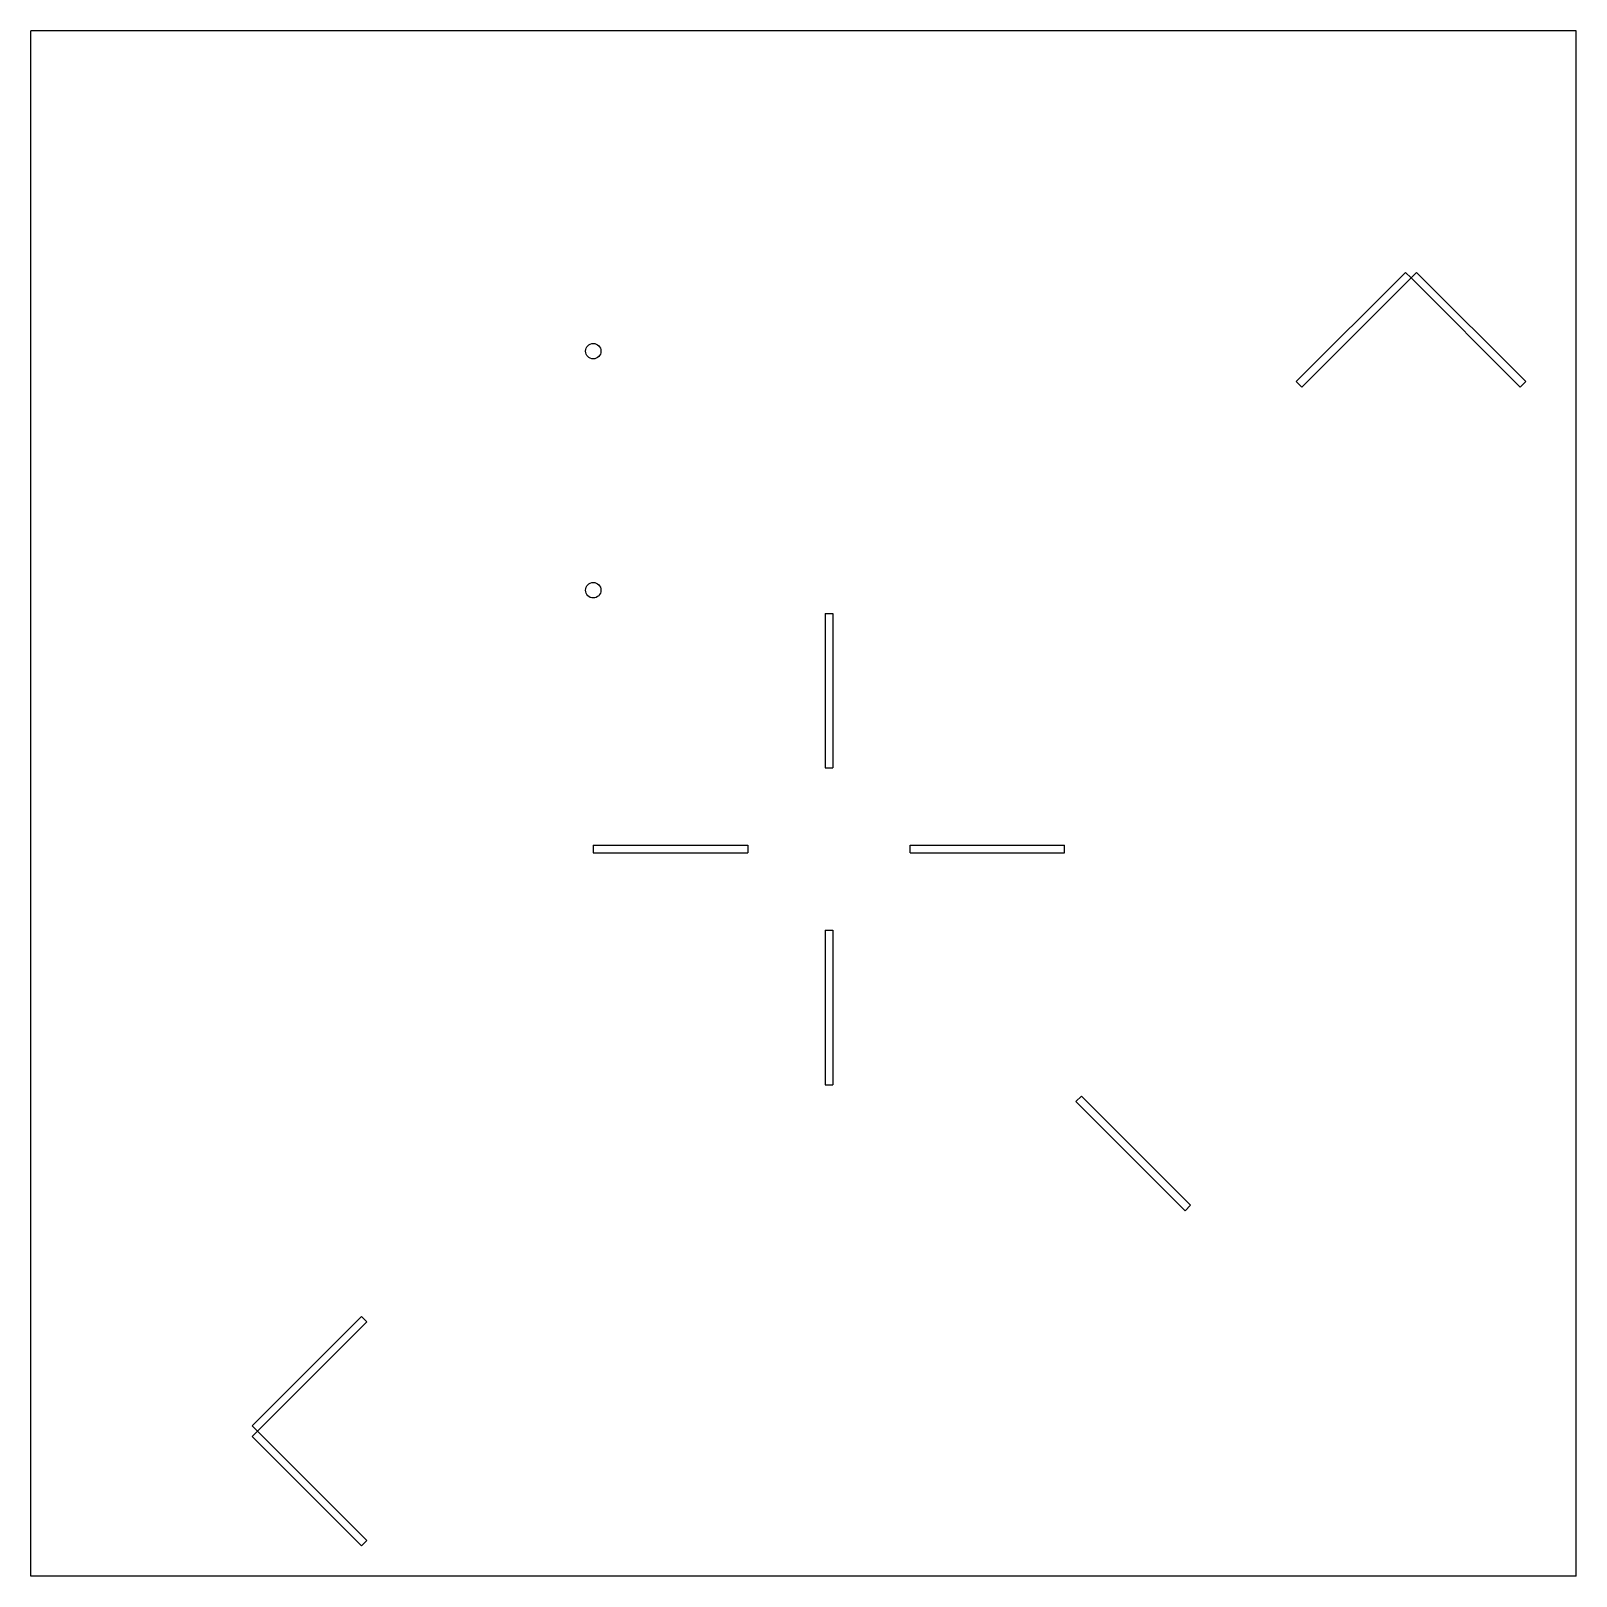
# Model space of a CAD drawing. Header units: millimetres. Extents: x 0 to 722, y 0 to 644.
# Drawn here: x 681.84 to 721.84, y 604.3 to 644.3 of the extents above; entities outside this region: 2.
import ezdxf

# ---------------------------------------------------------------- set-up
doc = ezdxf.new("R2010")
doc.units = ezdxf.units.MM
doc.layers.add('001_CUT_RIGID', color=70, linetype='Continuous')
doc.styles.add('SLDTEXTSTYLE0', font='TXT', dxfattribs={"width": 0.7})

msp = doc.modelspace()

# ---------------------------------------------------------------- linework, layer by layer
at = {"layer": '001_CUT_RIGID'}
for p, q in [((721.836, 644.304), (681.836, 644.304)), ((681.836, 604.304), (681.836, 644.304)), ((721.836, 604.304), (721.836, 644.304)), ((714.593, 635.225), (717.422, 638.054)), ((717.422, 638.054), (717.563, 637.912)), ((717.563, 637.912), (717.705, 638.054)), ((717.705, 638.054), (720.533, 635.225)), ((714.735, 635.084), (717.563, 637.912)), ((717.563, 637.912), (720.392, 635.084)), ((714.593, 635.225), (714.735, 635.084)), ((720.392, 635.084), (720.533, 635.225)), ((702.393, 629.225), (702.593, 629.225)), ((702.393, 629.225), (702.393, 625.225)), ((702.593, 629.225), (702.593, 625.225)), ((702.393, 625.225), (702.593, 625.225)), ((696.393, 623.225), (700.393, 623.225)), ((696.393, 623.225), (696.393, 623.025)), ((700.393, 623.225), (700.393, 623.025)), ((704.593, 623.025), (704.593, 623.225)), ((704.593, 623.225), (708.593, 623.225)), ((708.593, 623.025), (708.593, 623.225)), ((696.393, 623.025), (700.393, 623.025)), ((704.593, 623.025), (708.593, 623.025)), ((702.393, 621.025), (702.593, 621.025)), ((702.393, 621.025), (702.393, 617.025)), ((702.593, 621.025), (702.593, 617.025)), ((702.393, 617.025), (702.593, 617.025)), ((708.888, 616.589), (709.03, 616.73)), ((708.888, 616.589), (711.717, 613.76)), ((709.03, 616.73), (711.858, 613.902)), ((711.717, 613.76), (711.858, 613.902)), ((687.565, 608.197), (690.393, 611.025)), ((687.706, 608.055), (690.535, 610.884)), ((690.535, 610.884), (690.393, 611.025)), ((687.706, 608.055), (687.565, 608.197)), ((687.706, 608.055), (687.565, 607.914)), ((687.706, 608.055), (690.535, 605.227)), ((687.565, 607.914), (690.393, 605.085)), ((690.535, 605.227), (690.393, 605.085)), ((721.836, 604.304), (681.836, 604.304))]:
    msp.add_line(p, q, dxfattribs=at)
for centre in [(696.393, 636.013), (696.393, 629.825)]:
    msp.add_circle(centre, 0.2, dxfattribs=at)

# ---------------------------------------------------------------- texts
at = {"color": 7, "linetype": 'Continuous', "char_height": 5.1381, "attachment_point": 1, "style": 'SLDTEXTSTYLE0'}
for s, insert in [('SOLIDWORKS Educational Product.', (0, 14.331)), ('For Instructional Use Only.', (0, 6.623))]:
    msp.add_mtext(s, dxfattribs=dict(at, insert=insert))

doc.saveas('drawing.dxf')
